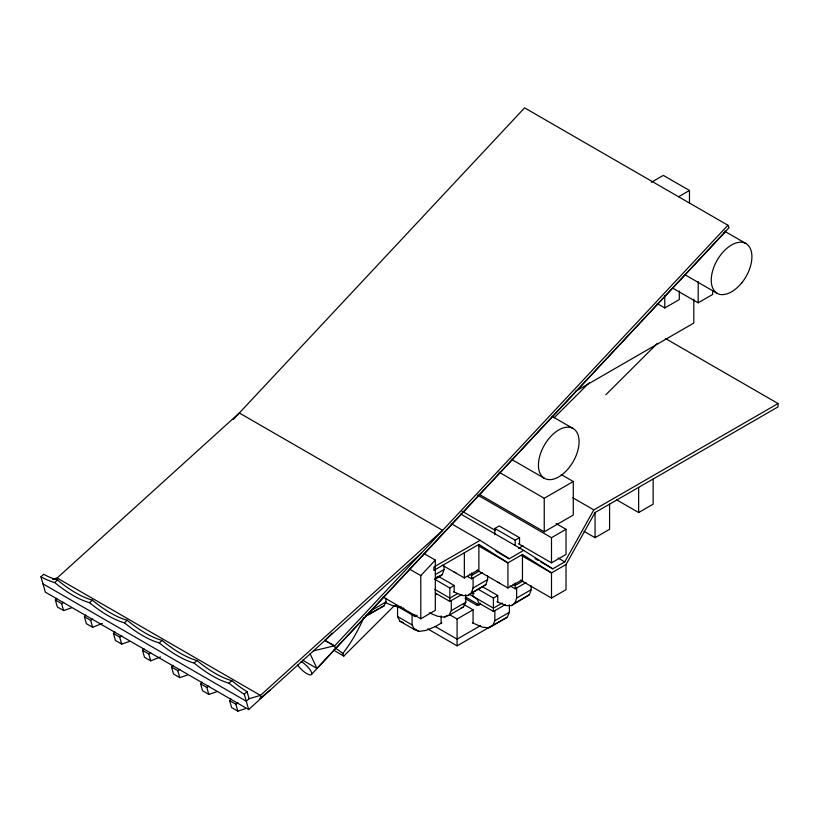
<?xml version="1.0" encoding="UTF-8"?>
<svg xmlns="http://www.w3.org/2000/svg" width="819" height="819" viewBox="0 0 819 819"><rect width="100%" height="100%" fill="white"/><g stroke="black" fill="none" stroke-linecap="round" stroke-linejoin="round"><path stroke-width="1.23" d="M435.688 578.9L442.28 574.58L444.021 569.553L444.021 565.775M453.46 591.768L462.612 595.546L467.844 595.546L471.324 593.028L473.075 588.001L473.075 577.938M467.844 595.546L485.851 584.643L487.592 579.617L487.592 575.839M497.02 601.822L506.183 605.61L511.414 605.61L514.895 603.091L516.635 598.065L516.635 588.001M511.414 605.61L529.422 594.707L531.162 589.68L531.162 585.902M472.328 622.788L482.657 627.241L488.759 627.743L492.823 625.562L494.85 620.7L494.85 610.636M492.823 625.562L507.34 617.178L509.377 612.315L509.377 604.77M378.05 608.916L365.602 616.103L369.471 614.311L371.406 610.401L385.933 602.016L385.933 598.239M369.471 614.311L383.998 605.927L385.933 602.016M429.207 612.796L437.346 616.175L444.318 617.178L448.966 615.335L451.289 610.636L451.289 600.573M448.966 615.335L463.482 606.951L465.806 602.252L465.806 594.707M540.581 561.814L552.743 568.836L564.772 561.885L593.816 509.899L778.05 403.532L778.05 406.889L595.065 512.54L566.021 564.526L566.021 589.68L551.494 598.065L520.556 580.2M71.233 607.995L63.585 610.534L57.34 606.92L55.354 600.01L56.736 598.239M102.375 623.402L92.629 627.303L86.384 623.689L84.398 616.779L85.78 615.008M129.32 641.543L121.683 644.072L115.438 640.458L113.452 633.548L114.824 631.787M160.463 656.94L150.727 660.841L144.482 657.237L142.496 650.317L143.878 648.556M187.408 675.081L179.77 677.61L173.526 674.006L171.54 667.086L172.922 665.325M216.451 691.85L208.814 694.379L202.569 690.775L200.583 683.855L201.965 682.094M245.505 708.619L237.858 711.148L231.613 707.544L229.627 700.624L231.009 698.863M233.374 419.359L524.59 107.852L727.917 225.235L729.053 227.672L316.973 668.437L302.6 660.145M326.822 638.707L332.033 633.128M727.917 225.235L334.531 646.007L324.59 640.263M311.67 674.221L725.091 232.012M435.309 560.094L435.309 610.401L420.792 618.785L420.792 575.624L435.309 560.094L423.904 553.501M554.105 417.813L589.404 382.606M333.446 650.081L343.816 656.07L394.512 605.507M605.814 394.789L657.401 343.345M421.365 553.122L248.669 709.541L45.352 592.157L40.95 576.822L43.745 574.293L45.25 575.112A75.993 30.201 47.8 0 0 57.504 580.026A75.993 30.201 47.8 0 0 92.363 600.153A75.993 30.201 47.8 0 0 127.211 620.27A75.993 30.201 47.8 0 0 162.07 640.397A75.993 30.201 47.8 0 0 196.929 660.524A75.993 30.201 47.8 0 0 231.777 680.64A75.993 30.201 47.8 0 0 245.516 690.734L247.062 691.676L249.078 698.709L246.294 701.238L42.967 583.855M52.58 579.33L57.125 578.009L239.322 412.981L442.649 530.364L260.452 695.392L249.078 698.709M40.95 576.822L42.465 577.651A75.993 30.201 47.8 0 0 54.709 582.555L57.504 580.026M54.709 582.555A75.993 30.201 47.8 0 0 89.568 602.682L92.363 600.153M89.568 602.682A75.993 30.201 47.8 0 0 124.416 622.798L127.211 620.27M124.416 622.798A75.993 30.201 47.8 0 0 159.275 642.925L162.07 640.397M159.275 642.925A75.993 30.201 47.8 0 0 194.134 663.052L196.929 660.524M194.134 663.052A75.993 30.201 47.8 0 0 228.982 683.169L231.777 680.64M248.669 709.541L244.267 694.205L247.062 691.676M270.065 690.11L259.746 698.617M55.354 600.01L61.599 603.613L63.677 602.252M84.398 616.779L90.643 620.382L92.721 619.021M113.452 633.548L119.697 637.151L121.765 635.79M142.496 650.317L148.741 653.92L150.809 652.559M171.54 667.086L177.784 670.689L179.852 669.328M200.583 683.855L206.828 687.458L208.896 686.097M229.627 700.624L235.872 704.227L237.95 702.866M651.34 182.299L663.318 175.379L689.465 190.479L689.465 203.051M678.572 196.765L689.465 190.479M657.114 303.532L664.772 307.954L679.299 299.57L679.299 291.021M672.819 288.186L698.177 302.825L712.694 294.441L712.694 290.725M575.378 391.421L693.816 323.044L693.816 299.15M499.006 472.174L544.236 498.28L573.28 481.511L573.28 515.049L544.236 531.818L479.228 494.297M494.85 534.756L494.85 528.47L499.211 525.952L519.543 537.694L519.543 544.4M552.743 568.836L523.689 550.388L509.172 558.773L480.129 540.325L433.855 567.035L433.855 570.393L478.88 544.4L507.923 562.848L507.923 588.001L522.45 579.617L522.45 554.463L507.923 562.848L479.197 546.263M435.728 574.344L444.021 569.553M435.022 578.777L442.28 574.58M494.85 528.47L515.192 540.202L519.543 537.694M442.26 565.182L464.353 577.938L478.88 569.553L478.88 544.4M434.848 579.35L449.836 588.001L454.187 585.483L454.187 592.188M479.361 570.956L471.621 575.419L469.482 574.191M518.509 548.351L522.932 545.792M467.465 576.381L471.621 578.777L482.514 572.491M395.72 605.384L414.977 616.512L417.158 615.253M477.682 495.075L551.494 537.694L566.021 529.309L566.021 554.463L551.494 562.848L518.345 543.703M457.575 593.591L449.836 598.065L434.848 589.414M435.309 593.028L449.836 601.412L461.814 594.502M473.075 588.001L487.592 579.617M471.324 593.028L485.851 584.643M451.289 610.636L465.806 602.252M444.318 617.178L447.43 615.386M441.851 622.798L435.309 626.566L426.013 630.425L419.041 631.429L414.394 629.586L399.877 621.201L397.553 616.512L397.553 606.449M465.079 598.484L475.972 604.77L477.426 603.931A6.163 3.552 60 0 0 480.507 604.238M584.121 531.377L595.065 537.694L609.582 529.309L609.582 504.156M616.533 499.774L638.636 512.54L653.152 504.156L653.152 479.002M449.641 614.721L457.094 619.021L473.075 609.797L473.075 623.218M478.419 589.414L493.407 598.065L497.757 595.546L497.757 602.252M522.932 581.009L515.192 585.483L513.042 584.254M510.002 585.841L515.192 588.841L526.074 582.555M566.021 564.526L551.494 572.911L521.662 555.681M502.252 603.009L493.407 608.128L469.799 594.502M473.075 591.359L473.075 596.386L477.272 599.365L478.88 603.091L493.407 611.476L505.384 604.565M516.635 598.065L531.162 589.68M514.895 603.091L529.422 594.707M480.333 625.736L457.094 639.148L434.961 626.371M494.85 620.7L509.377 612.315M427.692 628.879L457.094 645.853L491.953 625.736M488.759 627.743L507.34 617.178M380.129 607.718L383.998 605.927M461.158 607.872L463.482 606.951M313.462 650.859L334.439 645.812L335.677 648.433M436.701 577.098L438.8 577.098M400.747 607.114L393.775 606.111L385.647 602.733M399.877 621.201L403.357 622.583M724.958 231.429L745.955 243.55M685.114 274.826L717.198 293.356M665.345 338.462L778.05 403.532M552.139 416.4L573.136 428.521A28.757 16.605 -60 0 1 564.015 473.054A28.757 16.605 -60 0 1 539.117 458.681A28.757 16.605 -60 0 1 573.136 428.521M561.148 474.508L573.28 481.511M511.291 459.213L544.379 478.316M572.819 497.778L593.816 509.899M556.101 523.587L566.021 529.309M558.138 558.056L564.772 561.885M461.988 511.169L495.137 530.313M460.708 514.025L523.689 550.388M535.063 558.63L538.37 560.544M451.392 523.74L480.129 540.325M495.915 551.115L509.172 558.773M477.078 570.188L507.923 588.001M482.78 586.895L497.757 595.546M471.805 592.301L473.955 593.54M438.145 576.218L454.187 585.483M465.448 597.01L477.426 603.931M409.377 569.031L420.792 575.624M463.482 604.268L473.075 609.797M383.22 597.092L420.792 618.785M397.553 616.512L412.08 624.897L414.394 629.586M413.861 628.439L419.041 631.429M325 640.356L334.439 645.812M57.125 578.009L260.452 695.392L261.241 698.157M244.267 694.205L242.721 693.263A75.993 30.201 47.8 0 1 228.982 683.169M522.45 554.463L551.494 572.911L551.494 598.065M310.135 653.879L316.973 668.437M335.063 648.013A26.699 9.224 45.1 0 1 342.823 653.49L343.816 656.07M235.872 704.227L237.858 711.148M206.828 687.458L208.814 694.379M177.784 670.689L179.77 677.61M148.741 653.92L150.727 660.841M119.697 637.151L121.683 644.072M90.643 620.382L92.629 627.303M61.599 603.613L63.585 610.534M698.177 281.756L698.177 302.825M664.772 295.751L664.772 307.954M638.636 487.387L638.636 512.54M595.065 512.54L595.065 537.694M551.494 537.694L551.494 562.848M544.236 498.28L544.236 531.818M515.192 540.202L515.192 545.239M515.192 582.964L515.192 588.841M493.407 598.065L493.407 611.476M471.621 572.911L471.621 578.777M464.353 552.784L464.353 577.938M457.094 619.021L457.094 645.853M449.836 588.001L449.836 601.412M441.124 615.898L441.124 623.218M414.977 614.854L414.977 616.512M412.08 614.834L412.08 624.897M363.79 617.526A94.635 54.638 -60 0 1 342.823 653.49M401.115 606.859A7.361 4.249 -60 0 1 398.966 607.463L398.034 607.309A7.361 4.249 -60 0 1 396.642 606.101M403.921 608.415A7.361 4.249 -60 0 1 403.163 607.913M455.855 572.645A6.163 3.552 60 0 1 454.187 572.071M436.435 593.929A6.163 3.552 60 0 1 435.483 595.014M499.426 582.708A6.163 3.552 60 0 1 497.757 582.135M480.251 603.183A6.163 3.552 60 0 1 475.972 604.77M301.116 661.486A10.268 3.133 43.1 0 1 310.944 671.201A10.268 3.133 43.1 0 1 308.026 674.262A10.268 3.133 43.1 0 1 297.686 665.079M725.122 230.968A10.268 3.133 43.1 0 1 723.474 232.709M741.748 282.913C736.609 288.933 729.78 294.789 721.406 294.656A28.757 16.605 -60 0 1 716.001 262.356A28.757 16.605 -60 0 1 747.153 244.369A28.757 16.605 -60 0 1 741.748 282.913"/></g></svg>
